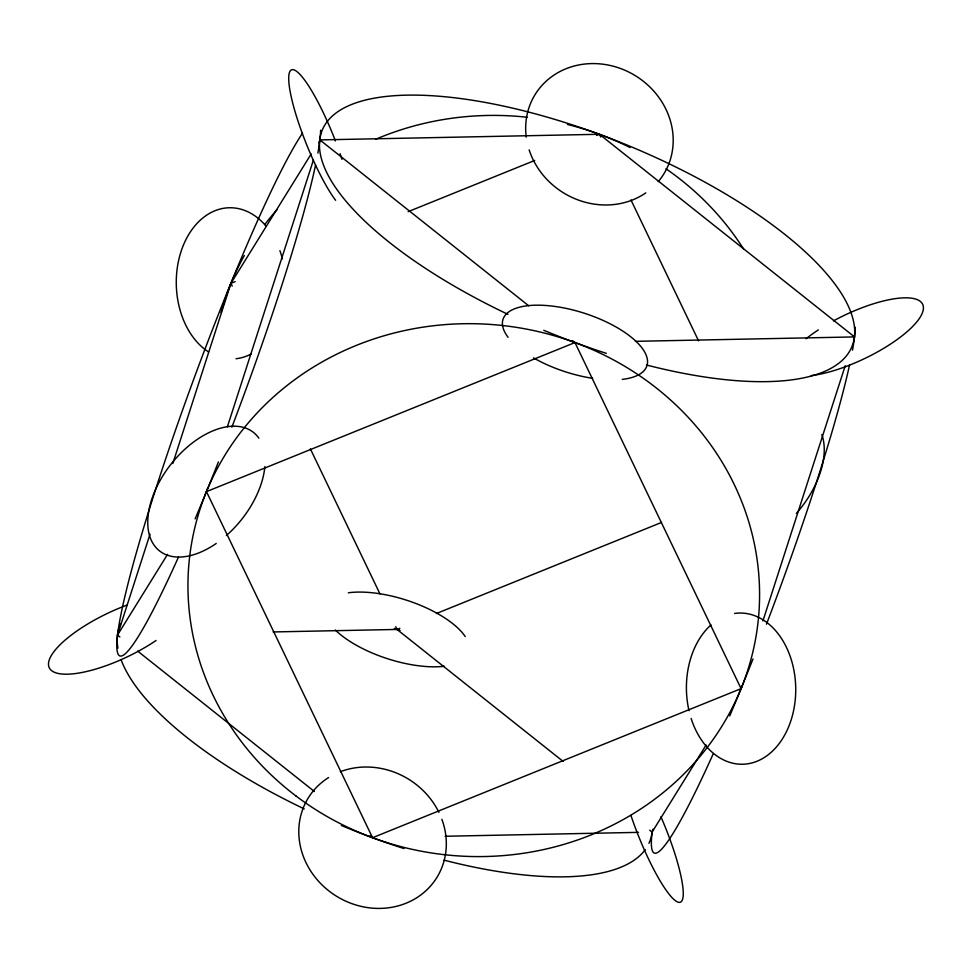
<?xml version="1.0" encoding="UTF-8"?>
<svg xmlns="http://www.w3.org/2000/svg" width="972" height="972" viewBox="0 0 972 972"><rect width="100%" height="100%" fill="white"/><g stroke="black" fill="none" stroke-linecap="round" stroke-linejoin="round"><path stroke-width="1.46" d="M119.86 636.964L117.491 635.081L150.028 534.175M172.809 463.547L230.923 283.362L311.162 154.001M742.001 685.758L741.077 688.638L372.555 837.718L206.465 491.625L207.388 488.746M227.387 426.769L313.397 160.088M318.974 142.799L319.897 139.907L599.445 134.282L854.51 336.92L853.586 339.811M648.956 843.319A286.084 101.513 22.2 0 0 652.103 832.093L653.026 829.201M762.923 620.889L845.215 365.751M117.491 635.081L167.536 554.392M649.721 830.197L652.103 832.093L706.122 744.989M739.485 691.201L741.077 688.638L574.974 342.557L572.605 340.662M235.151 281.649L230.923 283.362L232.235 286.096M408.155 211.665L534.734 160.453M596.626 135.424L599.445 134.282L600.757 137.016M206.465 491.625L574.974 342.557M399.844 628.313L397.026 629.443L273.12 631.946M436.404 613.514L661.458 522.474M635.409 341.33L854.51 336.92M445.091 836.26L638.495 832.36M319.897 139.907L528.707 305.791M563.116 761.404L397.026 629.443L395.713 626.709M137.66 651.106L314.43 791.536M370.186 835.835L372.555 837.718M630.949 199.94L698.576 340.844M310.372 448.882L379.955 593.88M645.25 849.613A286.084 101.513 22.2 0 1 444.07 860.159M403.927 848.532A286.084 101.513 22.2 0 1 341.366 825.471M304.224 808.886A286.084 101.513 22.2 0 1 121.002 659.466M117.928 648.142A286.084 101.513 22.2 0 1 120.625 623.854M855.239 327.212A286.084 26.256 -69.8 0 1 852.505 350.139M849.601 364.719A286.084 26.256 -69.8 0 1 766.483 624.182M752.996 658.943A286.084 26.256 -69.8 0 1 729.729 715.902M713.059 754.175A286.084 26.256 -69.8 0 1 652.103 832.093M221.057 312.51A286.084 266.182 6.7 0 1 244.349 255.527M264.712 224.605A286.084 266.182 6.7 0 1 277.069 209.66M375.496 139.348A286.084 266.182 6.7 0 1 527.286 117.272M567.466 124.452A286.084 266.182 6.7 0 1 630.026 147.513M665.966 168.764A286.084 266.182 6.7 0 1 743.568 248.99M320.626 130.199A286.084 26.256 -69.8 0 1 317.893 153.126M315.572 164.985A286.084 26.256 -69.8 0 1 231.871 427.17M218.396 461.943A286.084 26.256 -69.8 0 1 195.117 518.89M178.447 557.163A286.084 26.256 -69.8 0 1 139.786 540.784A286.084 26.256 -69.8 0 1 302.511 133.2M507.943 314.333A286.084 101.513 22.2 0 1 374.123 98.196A286.084 101.513 22.2 0 1 812.155 258.37A286.084 101.513 22.2 0 1 646.489 364.998M606.346 353.358A286.084 101.513 22.2 0 1 543.773 330.31M444.289 666.282A75.622 30.776 17.9 0 1 335.304 630.002M348.353 592.786A75.622 30.776 17.9 0 1 465.26 636.575M208.567 351.937A75.622 54.651 88.8 0 1 184.546 242.49A75.622 54.651 88.8 0 1 265.903 225.905M279.912 250.703A75.622 54.651 88.8 0 1 282.415 258.88M251.08 354.015A75.622 54.651 88.8 0 1 236.026 358.729M526.253 137.101A75.622 68.72 31.8 0 1 618.52 67.797A75.622 68.72 31.8 0 1 658.214 181.667M645.809 192.869A75.622 68.72 31.8 0 1 529.145 149.882M821.85 434.545A75.622 44.846 -51.5 0 1 796.347 513.398M734.577 613.453A75.622 54.651 88.8 0 1 794.428 673.195A75.622 54.651 88.8 0 1 758.209 760.748A75.622 54.651 88.8 0 1 691.128 718.454M688.99 710.641A75.622 54.651 88.8 0 1 711.006 624.935M508.101 337.32A75.622 30.776 17.9 0 1 540.007 305.208A75.622 30.776 17.9 0 1 634.643 340.079A75.622 30.776 17.9 0 1 622.238 379.384M592.653 378.327A75.622 30.776 17.9 0 1 533.507 357.89M216.246 543.457A75.622 44.846 -51.5 0 1 149.846 536.568A75.622 44.846 -51.5 0 1 185.385 448.76A75.622 44.846 -51.5 0 1 258.868 438.153M264.882 466.56A75.622 44.846 -51.5 0 1 226.403 535.511M441.871 819.287A75.622 68.72 31.8 0 1 404.352 903.887A75.622 68.72 31.8 0 1 309.363 868.883A75.622 68.72 31.8 0 1 328.597 777.551M340.309 771.719A75.622 68.72 31.8 0 1 438.907 812.349M660.924 816.796A75.622 14.07 68 0 1 679.258 902.381A75.622 14.07 68 0 1 630.949 815.484M156.067 640.487A75.622 23.875 -25.6 0 1 50.325 669.38A75.622 23.875 -25.6 0 1 126.895 605.155M335.595 200.281A75.622 14.07 68 0 1 296.047 114.915A75.622 14.07 68 0 1 295.938 70.871A75.622 14.07 68 0 1 335.437 140.952M340.091 153.685A75.622 14.07 68 0 1 341.974 159.311M833.454 320.882A75.622 23.875 -25.6 0 1 922.307 313.069A75.622 23.875 -25.6 0 1 811.292 375.581M806.031 338.778A75.622 23.875 -25.6 0 1 818.315 329.921M399.747 630.464A286.084 101.513 22.2 0 0 394.304 628.447A286.084 266.182 6.7 0 0 399.759 630.439M295.974 795.971A286.084 266.182 6.7 0 0 756.471 633.756A286.084 266.182 6.7 0 0 368.85 340.674A286.084 266.182 6.7 0 0 295.974 795.971"/></g></svg>
